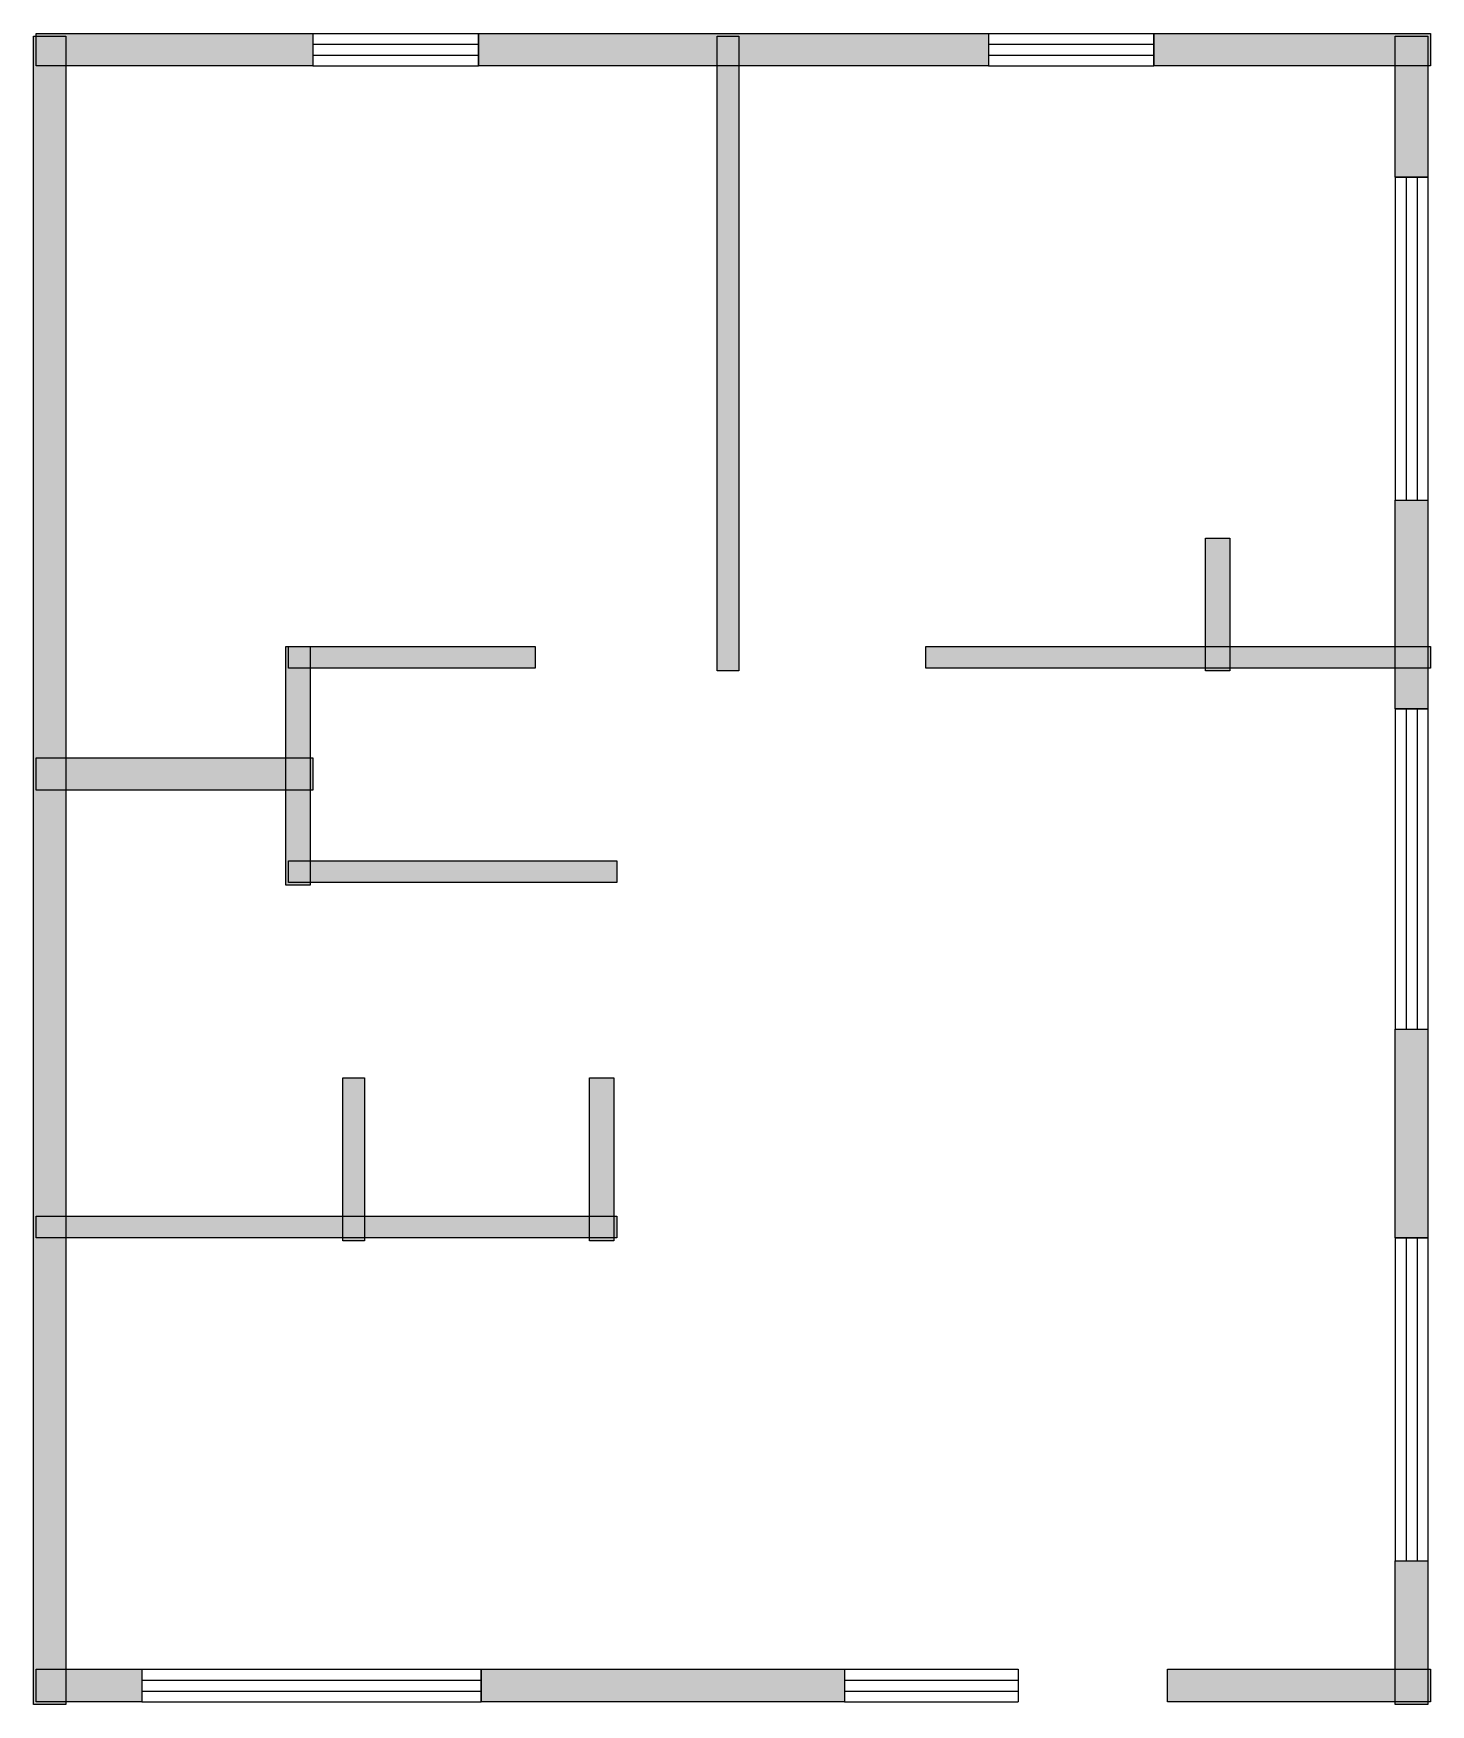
# Model space of a CAD drawing. Header units: millimetres. Extents: x 290 to 4822, y 1329 to 6750.
import ezdxf

# ---------------------------------------------------------------- set-up
doc = ezdxf.new("R2010")
doc.units = ezdxf.units.MM
doc.layers.add('WALL', color=7, linetype='Continuous')
doc.layers.add('WINDOW', color=5, linetype='Continuous')

msp = doc.modelspace()

# ---------------------------------------------------------------- hatches: boundary and pattern name
at = {"layer": 'WALL'}
h = msp.add_hatch(color=256, dxfattribs=at)
h.dxf.hatch_style = 1
h.paths.add_polyline_path([(290.4, 6740.8), (396, 6740.8), (396, 1328.8), (290.4, 1328.8)])
h = msp.add_hatch(color=256, dxfattribs=at)
h.dxf.hatch_style = 1
h.paths.add_polyline_path([(299.2, 6749.6), (1196.8, 6749.6), (1196.8, 6644), (299.2, 6644)])
h = msp.add_hatch(color=256, dxfattribs=at)
h.dxf.hatch_style = 1
h.paths.add_polyline_path([(1733.6, 6749.6), (3388, 6749.6), (3388, 6644), (1733.6, 6644)])
h = msp.add_hatch(color=256, dxfattribs=at)
h.dxf.hatch_style = 1
h.paths.add_polyline_path([(2508, 6740.8), (2578.4, 6740.8), (2578.4, 4681.6), (2508, 4681.6)])
h = msp.add_hatch(color=256, dxfattribs=at)
h.dxf.hatch_style = 1
h.paths.add_polyline_path([(3924.8, 6749.6), (4822.4, 6749.6), (4822.4, 6644), (3924.8, 6644)])
h = msp.add_hatch(color=256, dxfattribs=at)
h.dxf.hatch_style = 1
h.paths.add_polyline_path([(4708, 6740.8), (4813.6, 6740.8), (4813.6, 6283.2), (4708, 6283.2)])
h = msp.add_hatch(color=256, dxfattribs=at)
h.dxf.hatch_style = 1
h.paths.add_polyline_path([(4708, 5236), (4813.6, 5236), (4813.6, 4558.4), (4708, 4558.4)])
h = msp.add_hatch(color=256, dxfattribs=at)
h.dxf.hatch_style = 1
h.paths.add_polyline_path([(4092, 5112.8), (4171.2, 5112.8), (4171.2, 4681.6), (4092, 4681.6)])
h = msp.add_hatch(color=256, dxfattribs=at)
h.dxf.hatch_style = 1
h.paths.add_polyline_path([(1108.8, 4760.8), (1188, 4760.8), (1188, 3986.4), (1108.8, 3986.4)])
h = msp.add_hatch(color=256, dxfattribs=at)
h.dxf.hatch_style = 1
h.paths.add_polyline_path([(1117.6, 4760.8), (1918.4, 4760.8), (1918.4, 4690.4), (1117.6, 4690.4)])
h = msp.add_hatch(color=256, dxfattribs=at)
h.dxf.hatch_style = 1
h.paths.add_polyline_path([(3185.6, 4760.8), (4822.4, 4760.8), (4822.4, 4690.4), (3185.6, 4690.4)])
h = msp.add_hatch(color=256, dxfattribs=at)
h.dxf.hatch_style = 1
h.paths.add_polyline_path([(299.2, 4400), (1196.8, 4400), (1196.8, 4294.4), (299.2, 4294.4)])
h = msp.add_hatch(color=256, dxfattribs=at)
h.dxf.hatch_style = 1
h.paths.add_polyline_path([(1117.6, 4065.6), (2182.4, 4065.6), (2182.4, 3995.2), (1117.6, 3995.2)])
h = msp.add_hatch(color=256, dxfattribs=at)
h.dxf.hatch_style = 1
h.paths.add_polyline_path([(4708, 3520), (4813.6, 3520), (4813.6, 2842.4), (4708, 2842.4)])
h = msp.add_hatch(color=256, dxfattribs=at)
h.dxf.hatch_style = 1
h.paths.add_polyline_path([(1293.6, 3361.6), (1364, 3361.6), (1364, 2833.6), (1293.6, 2833.6)])
h = msp.add_hatch(color=256, dxfattribs=at)
h.dxf.hatch_style = 1
h.paths.add_polyline_path([(2094.4, 3361.6), (2173.6, 3361.6), (2173.6, 2833.6), (2094.4, 2833.6)])
h = msp.add_hatch(color=256, dxfattribs=at)
h.dxf.hatch_style = 1
h.paths.add_polyline_path([(299.2, 2912.8), (2182.4, 2912.8), (2182.4, 2842.4), (299.2, 2842.4)])
h = msp.add_hatch(color=256, dxfattribs=at)
h.dxf.hatch_style = 1
h.paths.add_polyline_path([(4708, 1795.2), (4813.6, 1795.2), (4813.6, 1328.8), (4708, 1328.8)])
h = msp.add_hatch(color=256, dxfattribs=at)
h.dxf.hatch_style = 1
h.paths.add_polyline_path([(299.2, 1443.2), (642.4, 1443.2), (642.4, 1337.6), (299.2, 1337.6)])
h = msp.add_hatch(color=256, dxfattribs=at)
h.dxf.hatch_style = 1
h.paths.add_polyline_path([(1742.4, 1443.2), (2921.6, 1443.2), (2921.6, 1337.6), (1742.4, 1337.6)])
h = msp.add_hatch(color=256, dxfattribs=at)
h.dxf.hatch_style = 1
h.paths.add_polyline_path([(3968.8, 1443.2), (4822.4, 1443.2), (4822.4, 1337.6), (3968.8, 1337.6)])

# ---------------------------------------------------------------- linework, layer by layer
for points in [[(290.4, 6740.8), (396, 6740.8), (396, 1328.8), (290.4, 1328.8)], [(299.2, 6749.6), (1196.8, 6749.6), (1196.8, 6644), (299.2, 6644)], [(1733.6, 6749.6), (3388, 6749.6), (3388, 6644), (1733.6, 6644)], [(2508, 6740.8), (2578.4, 6740.8), (2578.4, 4681.6), (2508, 4681.6)], [(3924.8, 6749.6), (4822.4, 6749.6), (4822.4, 6644), (3924.8, 6644)], [(4708, 6740.8), (4813.6, 6740.8), (4813.6, 6283.2), (4708, 6283.2)], [(4708, 5236), (4813.6, 5236), (4813.6, 4558.4), (4708, 4558.4)], [(4092, 5112.8), (4171.2, 5112.8), (4171.2, 4681.6), (4092, 4681.6)], [(1108.8, 4760.8), (1188, 4760.8), (1188, 3986.4), (1108.8, 3986.4)], [(1117.6, 4760.8), (1918.4, 4760.8), (1918.4, 4690.4), (1117.6, 4690.4)], [(3185.6, 4760.8), (4822.4, 4760.8), (4822.4, 4690.4), (3185.6, 4690.4)], [(299.2, 4400), (1196.8, 4400), (1196.8, 4294.4), (299.2, 4294.4)], [(1117.6, 4065.6), (2182.4, 4065.6), (2182.4, 3995.2), (1117.6, 3995.2)], [(4708, 3520), (4813.6, 3520), (4813.6, 2842.4), (4708, 2842.4)], [(1293.6, 3361.6), (1364, 3361.6), (1364, 2833.6), (1293.6, 2833.6)], [(2094.4, 3361.6), (2173.6, 3361.6), (2173.6, 2833.6), (2094.4, 2833.6)], [(299.2, 2912.8), (2182.4, 2912.8), (2182.4, 2842.4), (299.2, 2842.4)], [(4708, 1795.2), (4813.6, 1795.2), (4813.6, 1328.8), (4708, 1328.8)], [(299.2, 1443.2), (642.4, 1443.2), (642.4, 1337.6), (299.2, 1337.6)], [(1742.4, 1443.2), (2921.6, 1443.2), (2921.6, 1337.6), (1742.4, 1337.6)], [(3968.8, 1443.2), (4822.4, 1443.2), (4822.4, 1337.6), (3968.8, 1337.6)]]:
    msp.add_lwpolyline(points, close=True, dxfattribs=at)
at = {"layer": 'WINDOW'}
for p, q in [((1196.8, 6749.6), (1733.6, 6749.6)), ((1196.8, 6749.6), (1196.8, 6644)), ((1733.6, 6749.6), (1733.6, 6644)), ((3388, 6749.6), (3924.8, 6749.6)), ((3388, 6749.6), (3388, 6644)), ((3924.8, 6749.6), (3924.8, 6644)), ((1196.8, 6714.4), (1733.6, 6714.4)), ((1196.8, 6679.2), (1733.6, 6679.2)), ((3388, 6714.4), (3924.8, 6714.4)), ((3388, 6679.2), (3924.8, 6679.2)), ((1196.8, 6644), (1733.6, 6644)), ((3388, 6644), (3924.8, 6644)), ((4708, 6283.2), (4708, 5236)), ((4708, 6283.2), (4813.6, 6283.2)), ((4743.2, 6283.2), (4743.2, 5236)), ((4778.4, 6283.2), (4778.4, 5236)), ((4813.6, 6283.2), (4813.6, 5236)), ((4708, 5236), (4813.6, 5236)), ((4708, 4558.4), (4708, 3520)), ((4708, 4558.4), (4813.6, 4558.4)), ((4743.2, 4558.4), (4743.2, 3520)), ((4778.4, 4558.4), (4778.4, 3520)), ((4813.6, 4558.4), (4813.6, 3520)), ((4708, 3520), (4813.6, 3520)), ((4708, 2842.4), (4708, 1795.2)), ((4708, 2842.4), (4813.6, 2842.4)), ((4743.2, 2842.4), (4743.2, 1795.2)), ((4778.4, 2842.4), (4778.4, 1795.2)), ((4813.6, 2842.4), (4813.6, 1795.2)), ((4708, 1795.2), (4813.6, 1795.2)), ((642.4, 1443.2), (1742.4, 1443.2)), ((642.4, 1443.2), (642.4, 1337.6)), ((1742.4, 1443.2), (1742.4, 1337.6)), ((2921.6, 1443.2), (3484.8, 1443.2)), ((2921.6, 1443.2), (2921.6, 1337.6)), ((3484.8, 1443.2), (3484.8, 1337.6)), ((642.4, 1408), (1742.4, 1408)), ((642.4, 1372.8), (1742.4, 1372.8)), ((2921.6, 1408), (3484.8, 1408)), ((2921.6, 1372.8), (3484.8, 1372.8)), ((642.4, 1337.6), (1742.4, 1337.6)), ((2921.6, 1337.6), (3484.8, 1337.6))]:
    msp.add_line(p, q, dxfattribs=at)

doc.saveas('drawing.dxf')
